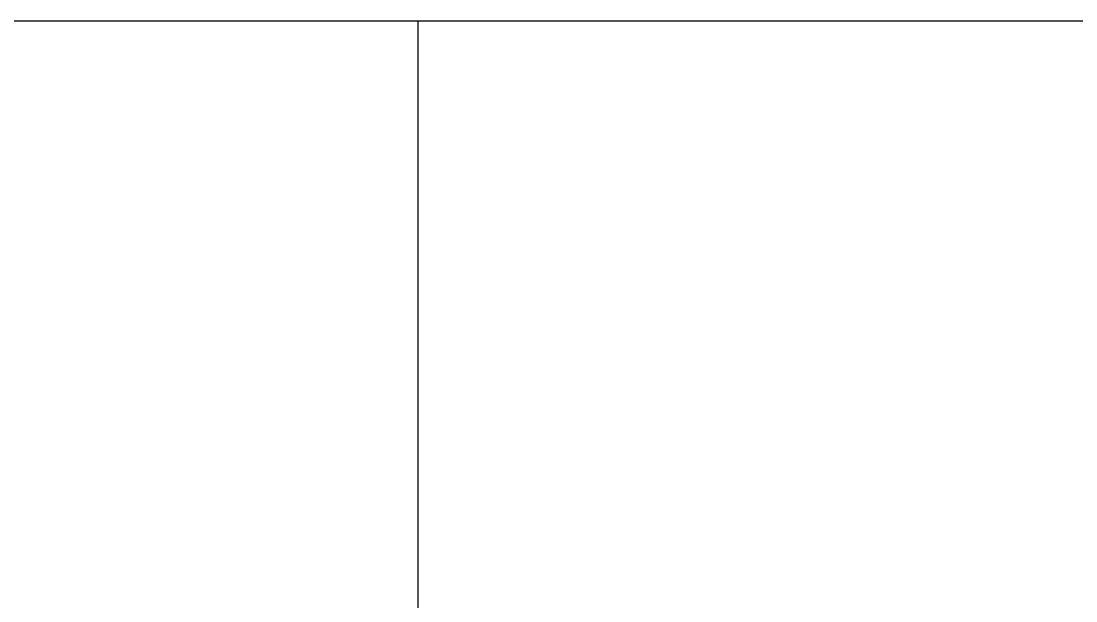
# Model space of a CAD drawing. Extents: x -178977 to 231842, y -29287 to 19916.
# Drawn here: x 39277.52 to 39295.65, y -3622.31 to -3612.35 of the extents above; entities that cross this region are included whole.
import ezdxf
from ezdxf import colors
from ezdxf.entities.mleader import LeaderData, LeaderLine
from ezdxf.math import Vec2, Vec3

# ---------------------------------------------------------------- set-up
doc = ezdxf.new("R2010")
doc.units = 0
doc.header["$LTSCALE"] = 0.25
doc.linetypes.add('DASHDOT', pattern=[25.4, 12.7, -6.35, 0, -6.35])
for name, color, linetype, lineweight in [('01-First Floor-FUR$0$LOADING', 253, 'Continuous', 5), ('01-First Floor-FUR$0$NEW Wall', 166, 'Continuous', 5), ('E-LITE-CIRC', 6, 'Continuous', 25), ('E-LITE-CLNG-CNDT', 6, 'DASHDOT', 35)]:
    doc.layers.add(name, color=color, linetype=linetype, lineweight=lineweight)
doc.styles.add('DC_SIMPLEX', font='SIMPLEX.shx', dxfattribs={"width": 0.7})

# ---------------------------------------------------------------- blocks, each defined once
blk = doc.blocks.new('*X288')
at = {"color": 0}
for p, q in [((5, 3), (5, 3)), ((5, 3), (5, 3)), ((5, 3), (5, 3)), ((5, 3), (5, 3)), ((5, 3), (5, 3)), ((5, 3), (5, 3)), ((5, 3), (5, 3)), ((5, 3), (5, 3)), ((5, 3), (5, 3)), ((5, 3), (5, 3)), ((5, 3), (5, 3)), ((5, 3), (5, 3)), ((5, 3), (5, 3)), ((5, 3), (5, 3)), ((5, 3), (5, 3)), ((5, 3), (5, 3)), ((5, 3), (5, 3)), ((5, 3), (5, 3)), ((5, 3), (5, 3)), ((5, 3), (5, 3)), ((5, 3), (5, 3)), ((5, 3), (5, 3)), ((5, 3), (5, 3)), ((5, 3), (5, 3)), ((5, 3), (5, 3)), ((5, 3), (5, 3)), ((5, 3), (5, 3)), ((5, 3), (5, 3)), ((5, 3), (5, 3)), ((5, 3), (5, 3)), ((5, 3), (5, 3)), ((5, 3), (5, 3)), ((5, 3), (5, 3)), ((5, 3), (5, 3)), ((5, 3), (5, 3)), ((5, 3), (5, 3)), ((5, 3), (5, 3)), ((5, 3), (5, 3)), ((5, 3), (5, 3)), ((5, 3), (5, 3)), ((5, 3), (5, 3)), ((5, 3), (5, 3)), ((5, 3), (5, 3)), ((5, 3), (5, 3)), ((5, 3), (5, 3)), ((5, 3), (5, 3)), ((5, 3), (5, 3)), ((5, 3), (5, 3)), ((5, 3), (5, 3)), ((5, 3), (5, 3)), ((5, 3), (5, 3)), ((5, 3), (5, 3)), ((5, 3), (5, 3)), ((5, 3), (5, 3)), ((5, 3), (5, 3)), ((5, 3), (5, 3)), ((5, 3), (5, 3)), ((5, 3), (5, 3)), ((5, 3), (5, 3)), ((5, 3), (5, 3)), ((5, 3), (5, 3)), ((5, 3), (5, 3)), ((5, 3), (5, 3)), ((5, 3), (5, 3)), ((5, 3), (5, 3)), ((5, 3), (5, 3)), ((6, 3), (5, 3)), ((5, 3), (5, 3)), ((6, 3), (5, 3)), ((5, 3), (5, 3)), ((6, 3), (5, 3)), ((5, 3), (5, 3)), ((6, 3), (5, 3)), ((5, 3), (5, 3)), ((5, 3), (5, 3)), ((5, 3), (5, 3)), ((5, 3), (5, 3)), ((5, 3), (5, 3)), ((5, 3), (5, 3)), ((5, 3), (5, 3)), ((5, 3), (5, 3)), ((5, 3), (5, 3)), ((5, 3), (5, 3)), ((5, 3), (5, 3)), ((5, 3), (5, 3)), ((5, 3), (5, 3)), ((5, 3), (5, 3)), ((5, 3), (5, 3)), ((5, 3), (5, 3)), ((5, 3), (5, 3)), ((5, 3), (5, 3)), ((5, 3), (5, 3)), ((5, 3), (5, 3)), ((5, 3), (5, 3)), ((5, 3), (5, 3)), ((5, 3), (5, 3)), ((6, 3), (6, 3)), ((6, 3), (6, 3)), ((6, 3), (6, 3)), ((6, 3), (6, 3)), ((6, 3), (6, 3)), ((6, 3), (6, 3)), ((6, 3), (6, 3)), ((6, 3), (6, 3)), ((6, 3), (6, 3)), ((6, 3), (6, 3)), ((6, 3), (6, 3)), ((6, 3), (6, 3)), ((6, 3), (6, 3)), ((6, 3), (6, 3)), ((6, 3), (6, 3)), ((6, 3), (6, 3)), ((6, 3), (6, 3)), ((6, 3), (6, 3)), ((6, 3), (6, 3)), ((6, 3), (6, 3)), ((6, 3), (6, 3)), ((6, 3), (6, 3)), ((6, 3), (6, 3)), ((6, 3), (6, 3)), ((6, 3), (6, 3)), ((6, 3), (6, 3)), ((6, 3), (6, 3)), ((6, 3), (6, 3)), ((6, 3), (6, 3)), ((6, 3), (6, 3)), ((6, 3), (6, 3)), ((6, 3), (6, 3)), ((6, 3), (6, 3)), ((6, 3), (6, 3)), ((6, 3), (6, 3)), ((6, 3), (6, 3)), ((6, 3), (6, 3)), ((6, 3), (6, 3)), ((6, 3), (6, 3)), ((6, 3), (6, 3)), ((6, 3), (6, 3)), ((6, 3), (6, 3)), ((6, 3), (6, 3)), ((6, 3), (6, 3)), ((6, 3), (6, 3)), ((6, 3), (6, 3)), ((6, 3), (6, 3)), ((6, 3), (6, 3)), ((6, 3), (6, 3)), ((6, 3), (6, 3)), ((6, 3), (6, 3)), ((6, 3), (6, 3)), ((6, 3), (6, 3)), ((6, 3), (6, 3)), ((6, 3), (6, 3)), ((6, 3), (6, 3)), ((6, 3), (6, 3)), ((6, 3), (6, 3)), ((6, 3), (6, 3)), ((6, 3), (6, 3)), ((6, 3), (6, 3)), ((6, 3), (6, 3)), ((6, 3), (6, 3)), ((6, 3), (6, 3)), ((6, 3), (6, 3)), ((6, 3), (6, 3)), ((6, 3), (6, 3)), ((6, 3), (6, 3)), ((6, 3), (6, 3)), ((6, 3), (6, 3)), ((6, 3), (6, 3)), ((6, 3), (6, 3)), ((6, 3), (6, 3)), ((6, 3), (6, 3)), ((6, 3), (6, 3)), ((6, 3), (6, 3)), ((6, 3), (6, 3)), ((6, 3), (6, 3)), ((6, 3), (6, 3)), ((6, 3), (6, 3)), ((6, 3), (6, 3)), ((6, 3), (6, 3)), ((6, 3), (6, 3)), ((6, 3), (6, 3)), ((6, 3), (6, 3)), ((6, 3), (6, 3)), ((6, 3), (6, 3)), ((6, 3), (6, 3)), ((6, 3), (6, 3)), ((6, 3), (6, 3)), ((6, 3), (6, 3)), ((6, 3), (6, 3)), ((6, 3), (6, 3)), ((6, 3), (6, 3)), ((6, 3), (6, 3)), ((6, 3), (6, 3)), ((6, 3), (6, 3)), ((6, 3), (6, 3)), ((6, 3), (6, 3)), ((6, 3), (6, 3)), ((6, 3), (6, 3)), ((6, 3), (6, 3)), ((6, 3), (6, 3)), ((6, 3), (6, 3)), ((6, 3), (6, 3)), ((6, 3), (6, 3)), ((6, 3), (6, 3)), ((6, 3), (6, 3)), ((6, 3), (6, 3)), ((6, 3), (6, 3)), ((6, 3), (6, 3)), ((6, 3), (6, 3)), ((6, 3), (6, 3)), ((6, 3), (6, 3)), ((6, 3), (6, 3)), ((6, 3), (6, 3)), ((6, 3), (6, 3)), ((6, 3), (6, 3)), ((6, 3), (6, 3)), ((6, 3), (6, 3)), ((6, 3), (6, 3)), ((6, 3), (6, 3)), ((6, 3), (6, 3)), ((6, 3), (6, 3)), ((6, 3), (6, 3)), ((6, 3), (6, 3)), ((6, 3), (6, 3)), ((6, 3), (6, 3)), ((6, 3), (6, 3)), ((6, 3), (6, 3)), ((6, 3), (6, 3)), ((6, 3), (6, 3)), ((6, 3), (6, 3)), ((6, 3), (6, 3)), ((6, 3), (6, 3)), ((6, 3), (6, 3)), ((6, 3), (6, 3)), ((6, 3), (6, 3)), ((6, 3), (6, 3)), ((6, 3), (6, 3)), ((6, 3), (6, 3)), ((6, 3), (6, 3)), ((6, 3), (6, 3)), ((6, 3), (6, 3)), ((6, 3), (6, 3)), ((6, 3), (6, 3)), ((6, 3), (6, 3)), ((6, 3), (6, 3)), ((6, 3), (6, 3)), ((6, 3), (6, 3)), ((6, 3), (6, 3)), ((6, 3), (6, 3)), ((6, 3), (6, 3)), ((6, 3), (6, 3)), ((6, 3), (6, 3)), ((6, 3), (6, 3)), ((6, 3), (6, 3)), ((6, 3), (6, 3)), ((6, 3), (6, 3)), ((6, 3), (6, 3)), ((6, 3), (6, 3)), ((6, 3), (6, 3)), ((6, 3), (6, 3)), ((6, 3), (6, 3)), ((6, 3), (6, 3)), ((6, 3), (6, 3)), ((6, 3), (6, 3)), ((6, 3), (6, 3)), ((6, 3), (6, 3)), ((6, 3), (6, 3)), ((6, 3), (6, 3)), ((6, 3), (6, 3)), ((6, 3), (6, 3)), ((6, 3), (6, 3)), ((6, 3), (6, 3)), ((6, 3), (6, 3)), ((6, 3), (6, 3)), ((6, 3), (6, 3)), ((6, 3), (6, 3)), ((6, 3), (6, 3)), ((6, 3), (6, 3)), ((6, 3), (6, 3)), ((6, 3), (6, 3)), ((6, 3), (6, 3)), ((6, 3), (6, 3)), ((6, 3), (6, 3)), ((6, 3), (6, 3)), ((6, 3), (6, 3)), ((6, 3), (6, 3)), ((6, 3), (6, 3)), ((6, 3), (6, 3)), ((6, 3), (6, 3)), ((6, 3), (6, 3)), ((6, 3), (6, 3)), ((6, 3), (6, 3)), ((6, 3), (6, 3)), ((6, 3), (6, 3)), ((6, 3), (6, 3)), ((6, 3), (6, 3)), ((6, 3), (6, 3)), ((6, 3), (6, 3)), ((6, 3), (6, 3)), ((6, 3), (6, 3)), ((6, 3), (6, 3)), ((6, 3), (5, 3)), ((6, 3), (5, 3)), ((6, 3), (5, 3)), ((6, 3), (5, 3)), ((6, 3), (5, 3)), ((6, 3), (6, 3)), ((6, 3), (6, 3)), ((6, 3), (6, 3)), ((6, 3), (6, 3)), ((6, 3), (6, 3)), ((6, 3), (6, 3)), ((6, 3), (6, 3)), ((6, 3), (6, 3)), ((6, 3), (6, 3)), ((6, 3), (6, 3)), ((6, 3), (6, 3)), ((6, 3), (6, 3)), ((6, 3), (6, 3)), ((6, 3), (6, 3)), ((6, 3), (6, 3)), ((6, 3), (6, 3)), ((6, 3), (6, 3)), ((6, 3), (6, 3)), ((6, 3), (6, 3)), ((6, 3), (6, 3)), ((6, 3), (6, 3)), ((6, 3), (6, 3)), ((6, 3), (6, 3)), ((6, 3), (6, 3)), ((6, 3), (6, 3)), ((6, 3), (6, 3)), ((6, 3), (6, 3)), ((6, 3), (6, 3)), ((6, 3), (6, 3)), ((6, 3), (6, 3)), ((6, 3), (6, 3)), ((6, 3), (6, 3)), ((6, 3), (6, 3)), ((6, 3), (6, 3)), ((6, 3), (6, 3)), ((6, 3), (6, 3)), ((6, 3), (6, 3)), ((6, 3), (6, 3)), ((6, 3), (6, 3)), ((6, 3), (6, 3)), ((6, 3), (6, 3)), ((6, 3), (6, 3)), ((6, 3), (6, 3)), ((6, 3), (6, 3)), ((6, 3), (6, 3)), ((6, 3), (6, 3)), ((6, 3), (6, 3)), ((6, 3), (6, 3)), ((6, 3), (6, 3)), ((6, 3), (6, 3)), ((6, 3), (6, 3)), ((6, 3), (6, 3)), ((6, 3), (6, 3)), ((6, 3), (6, 3)), ((6, 3), (6, 3)), ((6, 3), (6, 3)), ((6, 3), (6, 3)), ((6, 3), (6, 3)), ((6, 3), (6, 3)), ((6, 3), (6, 3)), ((6, 3), (6, 3)), ((6, 3), (6, 3)), ((6, 3), (6, 3)), ((6, 3), (6, 3)), ((6, 3), (6, 3)), ((6, 3), (6, 3)), ((6, 3), (6, 3)), ((6, 3), (6, 3)), ((6, 3), (6, 3)), ((6, 3), (6, 3)), ((6, 3), (6, 3)), ((6, 3), (6, 3)), ((6, 3), (6, 3)), ((6, 3), (6, 3)), ((6, 3), (6, 3)), ((6, 3), (6, 3)), ((6, 3), (6, 3)), ((6, 3), (6, 3)), ((6, 3), (6, 3)), ((6, 3), (6, 3)), ((6, 3), (6, 3)), ((6, 3), (6, 3)), ((6, 3), (6, 3)), ((6, 3), (6, 3)), ((6, 3), (6, 3)), ((6, 3), (6, 3)), ((6, 3), (6, 3)), ((6, 3), (6, 3)), ((6, 3), (6, 3)), ((6, 3), (6, 3)), ((6, 3), (6, 3)), ((6, 3), (6, 3)), ((6, 3), (6, 3)), ((6, 3), (6, 3)), ((6, 3), (6, 3)), ((6, 3), (6, 3)), ((6, 3), (6, 3)), ((6, 3), (6, 3)), ((6, 3), (6, 3)), ((6, 3), (6, 3)), ((6, 3), (6, 3)), ((6, 3), (6, 3)), ((6, 3), (6, 3)), ((6, 3), (6, 3)), ((6, 3), (6, 3)), ((6, 3), (6, 3)), ((6, 3), (6, 3)), ((6, 3), (6, 3)), ((6, 3), (6, 3)), ((6, 3), (6, 3)), ((6, 3), (6, 3)), ((6, 3), (6, 3)), ((6, 3), (6, 3)), ((6, 3), (6, 3)), ((6, 3), (6, 3)), ((6, 3), (6, 3)), ((6, 3), (6, 3)), ((6, 3), (6, 3)), ((6, 3), (6, 3)), ((6, 3), (6, 3)), ((6, 3), (6, 3)), ((6, 3), (6, 3)), ((6, 3), (6, 3)), ((6, 3), (6, 3)), ((6, 3), (6, 3)), ((6, 3), (6, 3)), ((6, 3), (6, 3)), ((6, 3), (6, 3)), ((6, 3), (6, 3)), ((6, 3), (6, 3)), ((6, 3), (6, 3)), ((6, 3), (6, 3)), ((6, 3), (6, 3)), ((6, 3), (6, 3)), ((6, 3), (6, 3)), ((6, 3), (6, 3)), ((6, 3), (6, 3)), ((6, 3), (6, 3)), ((6, 3), (6, 3)), ((6, 3), (6, 3)), ((6, 3), (6, 3)), ((6, 3), (6, 3)), ((6, 3), (6, 3)), ((6, 3), (6, 3)), ((6, 3), (6, 3)), ((6, 3), (6, 3)), ((6, 3), (6, 3)), ((6, 3), (6, 3)), ((6, 3), (6, 3)), ((6, 3), (6, 3)), ((6, 3), (6, 3)), ((6, 3), (6, 3)), ((6, 3), (6, 3)), ((6, 3), (6, 3)), ((6, 3), (6, 3)), ((6, 3), (6, 3)), ((6, 3), (6, 3)), ((6, 3), (6, 3)), ((6, 3), (6, 3)), ((6, 3), (6, 3)), ((6, 3), (6, 3)), ((6, 3), (6, 3)), ((6, 3), (6, 3)), ((6, 3), (6, 3)), ((6, 3), (6, 3)), ((6, 3), (6, 3)), ((6, 3), (6, 3)), ((6, 3), (6, 3)), ((6, 3), (6, 3)), ((6, 3), (6, 3)), ((6, 3), (6, 3)), ((6, 3), (6, 3)), ((6, 3), (6, 3)), ((6, 3), (6, 3)), ((6, 3), (6, 3)), ((6, 3), (6, 3)), ((6, 3), (6, 3)), ((6, 3), (6, 3)), ((6, 3), (6, 3)), ((6, 3), (6, 3)), ((6, 3), (6, 3)), ((6, 3), (6, 3)), ((6, 3), (6, 3)), ((6, 3), (6, 3)), ((6, 3), (6, 3)), ((6, 3), (6, 3)), ((6, 3), (6, 3)), ((6, 3), (6, 3)), ((6, 3), (6, 3)), ((6, 3), (6, 3)), ((6, 3), (6, 3)), ((6, 3), (6, 3)), ((6, 3), (6, 3)), ((6, 3), (6, 3)), ((6, 3), (6, 3)), ((6, 3), (6, 3)), ((6, 3), (6, 3)), ((6, 3), (6, 3)), ((6, 3), (6, 3)), ((6, 3), (6, 3)), ((6, 3), (6, 3)), ((6, 3), (6, 3)), ((6, 3), (6, 3)), ((6, 3), (6, 3)), ((6, 3), (6, 3)), ((6, 3), (6, 3)), ((6, 3), (6, 3)), ((6, 3), (6, 3)), ((6, 3), (6, 3)), ((6, 3), (6, 3)), ((6, 3), (6, 3)), ((6, 3), (6, 3)), ((6, 3), (6, 3)), ((6, 3), (6, 3)), ((6, 3), (6, 3)), ((6, 3), (6, 3)), ((6, 3), (6, 3)), ((6, 3), (6, 3)), ((6, 3), (6, 3)), ((6, 3), (6, 3)), ((6, 3), (6, 3)), ((6, 3), (6, 3)), ((6, 3), (6, 3)), ((6, 3), (6, 3)), ((6, 3), (6, 3)), ((6, 3), (6, 3)), ((6, 3), (6, 3)), ((6, 3), (6, 3)), ((6, 3), (6, 3)), ((6, 3), (6, 3)), ((6, 3), (6, 3)), ((6, 3), (6, 3)), ((6, 3), (6, 3)), ((6, 3), (6, 3)), ((6, 3), (6, 3)), ((6, 3), (6, 3)), ((6, 3), (6, 3)), ((6, 3), (6, 3)), ((6, 3), (6, 3)), ((6, 3), (6, 3)), ((6, 3), (6, 3)), ((6, 3), (6, 3)), ((6, 3), (6, 3)), ((6, 3), (6, 3)), ((6, 3), (6, 3)), ((6, 3), (6, 3)), ((6, 3), (6, 3)), ((6, 3), (6, 3)), ((6, 3), (6, 3)), ((6, 3), (6, 3)), ((6, 3), (6, 3)), ((6, 3), (6, 3)), ((6, 3), (6, 3)), ((6, 3), (6, 3)), ((6, 3), (6, 3)), ((6, 3), (6, 3)), ((6, 3), (6, 3)), ((6, 3), (6, 3)), ((6, 3), (6, 3)), ((6, 3), (6, 3)), ((6, 3), (6, 3)), ((6, 3), (6, 3)), ((6, 3), (6, 3)), ((6, 3), (6, 3)), ((6, 3), (6, 3)), ((6, 3), (6, 3)), ((6, 3), (6, 3)), ((6, 3), (6, 3)), ((6, 3), (6, 3)), ((6, 3), (6, 3)), ((6, 3), (6, 3)), ((6, 3), (6, 3)), ((6, 3), (6, 3)), ((6, 3), (6, 3)), ((6, 3), (6, 3)), ((6, 3), (6, 3)), ((6, 3), (6, 3)), ((6, 3), (6, 3)), ((6, 3), (6, 3)), ((6, 3), (6, 3)), ((6, 3), (6, 3)), ((6, 3), (6, 3)), ((6, 3), (6, 3)), ((6, 3), (6, 3)), ((6, 3), (6, 3)), ((6, 3), (6, 3)), ((6, 3), (6, 3)), ((6, 3), (6, 3)), ((6, 3), (6, 3)), ((6, 3), (6, 3)), ((6, 3), (6, 3)), ((6, 3), (6, 3)), ((6, 3), (6, 3)), ((6, 3), (6, 3)), ((6, 3), (6, 3)), ((6, 3), (6, 3)), ((6, 3), (6, 3)), ((6, 3), (6, 3)), ((6, 3), (6, 3)), ((6, 3), (6, 3)), ((6, 3), (6, 3)), ((6, 3), (6, 3)), ((6, 3), (6, 3)), ((6, 3), (6, 3)), ((6, 3), (6, 3)), ((6, 3), (6, 3)), ((6, 3), (6, 3)), ((6, 3), (6, 3)), ((6, 3), (6, 3)), ((6, 3), (6, 3)), ((6, 3), (6, 3)), ((6, 3), (6, 3)), ((6, 3), (6, 3)), ((6, 3), (6, 3)), ((6, 3), (6, 3)), ((6, 3), (6, 3)), ((6, 3), (6, 3))]:
    blk.add_line(p, q, dxfattribs=at)
blk = doc.blocks.new('*X289')
at = {"color": 0}
for p, q in [((13, 1), (13, 1)), ((13, 1), (13, 1)), ((13, 1), (13, 1)), ((13, 1), (13, 1)), ((13, 1), (13, 1)), ((13, 1), (13, 1)), ((13, 1), (13, 1)), ((13, 1), (13, 1)), ((13, 1), (13, 1)), ((13, 1), (13, 1)), ((13, 1), (13, 1)), ((13, 1), (13, 1)), ((13, 1), (13, 1)), ((13, 1), (13, 1)), ((13, 1), (13, 1)), ((13, 1), (14, 1)), ((13, 1), (14, 1)), ((13, 1), (14, 1)), ((13, 1), (13, 1)), ((13, 1), (13, 1)), ((13, 1), (13, 1)), ((13, 1), (13, 1)), ((13, 1), (13, 1)), ((13, 1), (13, 1)), ((13, 1), (13, 1)), ((13, 1), (13, 1)), ((13, 1), (13, 1)), ((13, 1), (13, 1)), ((13, 1), (13, 1)), ((13, 1), (13, 1)), ((13, 1), (13, 1)), ((13, 1), (13, 1)), ((13, 1), (13, 1)), ((13, 1), (13, 1)), ((13, 1), (13, 1)), ((13, 1), (13, 1)), ((13, 1), (13, 1)), ((13, 1), (13, 1)), ((13, 1), (13, 1)), ((13, 1), (13, 1)), ((13, 1), (13, 1)), ((13, 1), (13, 1)), ((13, 1), (13, 1)), ((13, 1), (13, 1)), ((13, 1), (13, 1)), ((13, 1), (13, 1)), ((13, 1), (13, 1)), ((13, 1), (13, 1)), ((13, 1), (13, 1)), ((13, 1), (13, 1)), ((13, 1), (13, 1)), ((13, 1), (13, 1)), ((13, 1), (13, 1)), ((13, 1), (13, 1)), ((13, 1), (13, 1)), ((13, 1), (13, 1)), ((13, 1), (13, 1)), ((13, 1), (13, 1)), ((13, 1), (13, 1)), ((13, 1), (13, 1)), ((13, 1), (13, 1)), ((13, 1), (13, 1)), ((13, 1), (13, 1)), ((13, 1), (13, 1)), ((13, 1), (13, 1)), ((13, 1), (13, 1)), ((13, 1), (13, 1)), ((13, 1), (13, 1)), ((13, 1), (13, 1)), ((13, 1), (13, 1)), ((13, 1), (13, 1)), ((13, 1), (13, 1)), ((13, 1), (13, 1)), ((13, 1), (13, 1)), ((13, 1), (13, 1)), ((13, 1), (13, 1)), ((13, 1), (13, 1)), ((13, 1), (13, 1)), ((13, 1), (13, 1)), ((13, 1), (13, 1)), ((13, 1), (13, 1)), ((13, 1), (13, 1)), ((13, 1), (13, 1)), ((13, 1), (13, 1)), ((13, 1), (13, 1)), ((13, 1), (13, 1)), ((13, 1), (13, 1)), ((13, 1), (13, 1)), ((13, 1), (13, 1)), ((13, 1), (13, 1)), ((13, 1), (13, 1)), ((13, 1), (13, 1)), ((13, 1), (13, 1)), ((13, 1), (13, 1)), ((13, 1), (13, 1)), ((13, 1), (13, 1)), ((13, 1), (13, 1)), ((13, 1), (13, 1)), ((13, 1), (13, 1)), ((13, 1), (13, 1)), ((13, 1), (13, 1)), ((13, 1), (13, 1)), ((13, 1), (13, 1)), ((13, 1), (13, 1)), ((13, 1), (13, 1)), ((13, 1), (13, 1)), ((13, 1), (13, 1)), ((13, 1), (13, 1)), ((13, 1), (13, 1)), ((13, 1), (13, 1)), ((13, 1), (13, 1)), ((13, 1), (13, 1)), ((13, 1), (13, 1)), ((13, 1), (13, 1)), ((13, 1), (13, 1)), ((13, 1), (13, 1)), ((13, 1), (13, 1)), ((13, 1), (13, 1)), ((13, 1), (13, 1)), ((13, 1), (13, 1)), ((13, 1), (13, 1)), ((13, 1), (13, 1)), ((13, 1), (13, 1)), ((13, 1), (14, 1)), ((13, 0), (13, 0)), ((13, 0), (13, 0)), ((13, 0), (13, 0)), ((13, 0), (13, 0)), ((13, 0), (13, 0)), ((13, 0), (13, 0)), ((13, 0), (13, 0)), ((13, 0), (13, 0)), ((13, 0), (13, 0)), ((13, 0), (13, 0)), ((13, 0), (13, 0)), ((13, 0), (13, 0)), ((13, 0), (13, 0)), ((13, 0), (13, 0)), ((13, 0), (13, 0)), ((13, 0), (13, 0)), ((13, 0), (13, 0)), ((13, 0), (13, 0)), ((13, 0), (13, 0)), ((13, 0), (13, 0)), ((13, 0), (13, 0)), ((13, 0), (13, 0)), ((13, 0), (13, 0)), ((13, 0), (13, 0)), ((13, 0), (13, 0)), ((13, 0), (13, 0)), ((13, 0), (13, 0)), ((13, 0), (13, 0)), ((13, 0), (13, 0)), ((13, 0), (13, 0)), ((13, 0), (13, 0)), ((13, 0), (13, 0)), ((13, 0), (13, 0)), ((13, 0), (13, 0)), ((13, 0), (13, 0)), ((13, 0), (13, 0)), ((13, 0), (13, 0)), ((13, 0), (13, 0)), ((13, 0), (13, 0)), ((13, 0), (13, 0)), ((13, 0), (13, 0)), ((13, 0), (13, 0)), ((13, 0), (13, 0)), ((13, 0), (13, 0)), ((13, 0), (13, 0)), ((13, 0), (13, 0)), ((13, 0), (13, 0)), ((13, 0), (13, 0)), ((13, 0), (14, 0)), ((13, 0), (14, 0)), ((13, 0), (13, 0)), ((13, 0), (14, 0)), ((14, 1), (14, 1)), ((14, 1), (14, 1)), ((14, 1), (14, 1)), ((14, 1), (14, 1)), ((14, 1), (14, 1)), ((14, 1), (14, 1)), ((14, 1), (14, 1)), ((14, 1), (14, 1)), ((14, 1), (14, 1)), ((14, 1), (14, 1)), ((14, 1), (14, 1)), ((14, 1), (14, 1)), ((14, 1), (14, 1)), ((14, 1), (14, 1)), ((14, 1), (14, 1)), ((14, 1), (14, 1)), ((14, 1), (14, 1)), ((14, 1), (14, 1)), ((14, 1), (14, 1)), ((14, 1), (14, 1)), ((14, 1), (14, 1)), ((14, 1), (14, 1)), ((14, 1), (14, 1)), ((14, 1), (14, 1)), ((14, 1), (14, 1)), ((14, 1), (14, 1)), ((14, 1), (14, 1)), ((14, 1), (14, 1)), ((14, 1), (14, 1)), ((14, 1), (14, 1)), ((14, 1), (14, 1)), ((14, 1), (14, 1)), ((14, 1), (14, 1)), ((14, 1), (14, 1)), ((14, 1), (14, 1)), ((14, 1), (14, 1)), ((14, 1), (14, 1)), ((14, 1), (14, 1)), ((14, 1), (14, 1)), ((14, 1), (14, 1)), ((14, 1), (14, 1)), ((14, 1), (14, 1)), ((14, 1), (14, 1)), ((14, 1), (14, 1)), ((14, 1), (14, 1)), ((14, 1), (14, 1)), ((14, 1), (14, 1)), ((14, 1), (14, 1)), ((14, 1), (14, 1)), ((14, 1), (14, 1)), ((14, 1), (14, 1)), ((14, 1), (14, 1)), ((14, 1), (14, 1)), ((14, 1), (14, 1)), ((14, 1), (14, 1)), ((14, 1), (14, 1)), ((14, 1), (14, 1)), ((14, 1), (14, 1)), ((14, 1), (14, 1)), ((14, 1), (14, 1)), ((14, 1), (14, 1)), ((14, 1), (14, 1)), ((14, 1), (14, 1)), ((14, 1), (14, 1)), ((14, 1), (14, 1)), ((14, 1), (14, 1)), ((14, 1), (14, 1)), ((14, 1), (14, 1)), ((14, 1), (14, 1)), ((14, 1), (14, 1)), ((14, 1), (14, 1)), ((14, 1), (14, 1)), ((14, 1), (14, 1)), ((14, 1), (14, 1)), ((14, 1), (14, 1)), ((14, 1), (14, 1)), ((14, 1), (14, 1)), ((14, 1), (14, 1)), ((14, 1), (14, 1)), ((14, 1), (14, 1)), ((14, 1), (14, 1)), ((14, 1), (14, 1)), ((14, 1), (14, 1)), ((14, 1), (14, 1)), ((14, 1), (14, 1)), ((14, 1), (14, 1)), ((14, 1), (14, 1)), ((14, 1), (14, 1)), ((14, 1), (14, 1)), ((14, 1), (14, 1)), ((14, 1), (14, 1)), ((14, 1), (14, 1)), ((14, 1), (14, 1)), ((14, 1), (14, 1)), ((14, 0), (14, 0)), ((14, 0), (14, 0)), ((14, 0), (14, 0)), ((14, 0), (14, 0)), ((14, 0), (14, 0)), ((14, 0), (14, 0)), ((14, 0), (14, 0)), ((14, 0), (14, 0)), ((14, 0), (14, 0)), ((14, 0), (14, 0)), ((14, 0), (14, 0)), ((14, 0), (14, 0)), ((14, 0), (14, 0)), ((14, 0), (14, 0)), ((14, 0), (14, 0)), ((14, 0), (14, 0)), ((14, 0), (14, 0)), ((14, 0), (14, 0)), ((14, 0), (14, 0)), ((14, 0), (14, 0)), ((14, 0), (14, 0)), ((14, 0), (14, 0)), ((14, 0), (14, 0)), ((14, 0), (14, 0)), ((14, 0), (14, 0)), ((14, 0), (14, 0)), ((14, 0), (14, 0)), ((14, 0), (14, 0)), ((14, 0), (14, 0)), ((14, 0), (14, 0)), ((14, 0), (14, 0)), ((14, 0), (14, 0)), ((14, 0), (14, 0)), ((14, 0), (14, 0)), ((14, 0), (14, 0)), ((14, 0), (14, 0)), ((14, 0), (14, 0)), ((14, 0), (14, 0)), ((14, 0), (14, 0)), ((14, 0), (14, 0)), ((14, 0), (14, 0)), ((14, 0), (14, 0)), ((14, 0), (14, 0)), ((14, 0), (14, 0)), ((14, 0), (14, 0)), ((14, 0), (14, 0)), ((14, 0), (14, 0)), ((14, 0), (14, 0)), ((13, 0), (13, 0)), ((13, 0), (14, 0)), ((13, 0), (13, 0)), ((13, 0), (14, 0)), ((13, 0), (13, 0)), ((13, 0), (14, 0)), ((13, 0), (13, 0)), ((13, 0), (13, 0)), ((13, 0), (13, 0)), ((13, 0), (13, 0)), ((13, 0), (14, 0)), ((13, 0), (13, 0)), ((13, 0), (14, 0)), ((13, 0), (13, 0)), ((13, 0), (14, 0)), ((13, 0), (13, 0)), ((13, 0), (14, 0)), ((13, 0), (13, 0)), ((13, 0), (14, 0)), ((13, 0), (13, 0)), ((13, 0), (14, 0)), ((13, 0), (13, 0)), ((13, 0), (14, 0)), ((13, 0), (13, 0)), ((13, 0), (13, 0)), ((13, 0), (13, 0)), ((13, 0), (14, 0)), ((13, 0), (13, 0)), ((13, 0), (14, 0)), ((13, 0), (13, 0)), ((13, 0), (14, 0)), ((13, 0), (13, 0)), ((13, 0), (14, 0)), ((13, 0), (13, 0)), ((13, 0), (13, 0)), ((13, 0), (13, 0)), ((13, 0), (13, 0)), ((13, 0), (13, 0)), ((13, 0), (13, 0)), ((13, 0), (13, 0)), ((13, 0), (13, 0)), ((13, 0), (13, 0)), ((13, 0), (13, 0)), ((13, 0), (13, 0)), ((13, 0), (13, 0)), ((13, 0), (13, 0)), ((13, 0), (13, 0)), ((13, 0), (13, 0)), ((13, 0), (13, 0)), ((13, 0), (13, 0)), ((13, 0), (13, 0)), ((13, 0), (13, 0)), ((13, 0), (13, 0)), ((13, 0), (13, 0)), ((13, 0), (13, 0)), ((13, 0), (13, 0)), ((13, 0), (13, 0)), ((13, 0), (13, 0)), ((13, 0), (13, 0)), ((13, 0), (13, 0)), ((13, 0), (13, 0)), ((13, 0), (13, 0)), ((13, 0), (13, 0)), ((13, 0), (13, 0)), ((13, -1), (13, -1)), ((13, -1), (13, -1)), ((13, -1), (13, -1)), ((13, -1), (13, -1)), ((13, -1), (13, -1)), ((13, -1), (14, -1)), ((13, -1), (13, -1)), ((14, 0), (14, 0)), ((14, 0), (14, 0)), ((14, 0), (14, 0)), ((14, 0), (14, 0)), ((14, 0), (14, 0)), ((14, 0), (14, 0)), ((14, 0), (14, 0)), ((14, 0), (14, 0)), ((14, 0), (14, 0)), ((14, 0), (14, 0)), ((14, 0), (14, 0)), ((14, 0), (14, 0)), ((14, 0), (14, 0)), ((14, 0), (14, 0)), ((14, 0), (14, 0)), ((13, 0), (14, 0)), ((14, 0), (14, 0)), ((14, 0), (14, 0)), ((14, 0), (14, 0)), ((14, 0), (14, 0)), ((14, 0), (14, 0)), ((14, 0), (14, 0)), ((14, 0), (14, 0)), ((14, 0), (14, 0)), ((14, 0), (14, 0)), ((14, 0), (14, 0)), ((14, 0), (14, 0)), ((14, 0), (14, 0)), ((14, 0), (14, 0)), ((14, 0), (14, 0)), ((14, 0), (14, 0)), ((14, 0), (14, 0)), ((14, 0), (14, 0)), ((14, 0), (14, 0)), ((14, 0), (14, 0)), ((14, 0), (14, 0)), ((14, 0), (14, 0)), ((14, 0), (14, 0)), ((14, 0), (14, 0)), ((14, 0), (14, 0)), ((14, 0), (14, 0)), ((14, 0), (14, 0)), ((14, 0), (14, 0)), ((14, 0), (14, 0)), ((14, 0), (14, 0)), ((14, 0), (14, 0)), ((14, 0), (14, 0)), ((14, 0), (14, 0)), ((14, 0), (14, 0)), ((14, 0), (14, 0)), ((14, -1), (14, -1)), ((14, -1), (14, -1)), ((14, -1), (14, -1)), ((14, -1), (14, -1)), ((14, -1), (14, -1))]:
    blk.add_line(p, q, dxfattribs=at)
blk = doc.blocks.new('01-First Floor-FUR$0$GF21018-P')
at = {"color": 0}
for p, q in [((0.240011, 0.322592), (0.240011, 0.140001)), ((0.220494, 0.293723), (0.240011, 0.293723))]:
    blk.add_line(p, q, dxfattribs=at)
for points in [[(0.240011, 0.293723), (0.240011, 0.293723), (0.240011, 0.293723), (0.240011, 0.293723), (0.240011, 0.293723), (0.240011, 0.293723), (0.240011, 0.293723), (0.240011, 0.293723), (0.240011, 0.293723), (0.240011, 0.293723), (0.240011, 0.293723), (0.240011, 0.293723), (0.240011, 0.293723), (0.240011, 0.293723), (0.240011, 0.293723), (0.240011, 0.293723), (0.240011, 0.293723), (0.240011, 0.293723), (0.240011, 0.293723), (0.240011, 0.293723), (0.240011, 0.293723), (0.240011, 0.293723), (0.240011, 0.293723), (0.240011, 0.293723), (0.240011, 0.293723), (0.240011, 0.293723), (0.240011, 0.293723), (0.240011, 0.293723), (0.240011, 0.293723), (0.240011, 0.293723), (0.240011, 0.293723), (0.240011, 0.293723), (0.240011, 0.293723), (0.240011, 0.293723), (0.240011, 0.293723), (0.240011, 0.293723), (0.240011, 0.293723), (0.240011, 0.293723), (0.240011, 0.293723), (0.240011, 0.293723), (0.240011, 0.293723), (0.240011, 0.293723), (0.240011, 0.293723), (0.240011, 0.293723), (0.240011, 0.293723), (0.240011, 0.293723), (0.240011, 0.293723), (0.240011, 0.293723), (0.240011, 0.293723), (0.240011, 0.293723), (0.240011, 0.293723), (0.240011, 0.293723), (0.240011, 0.293723), (0.240011, 0.293723), (0.240011, 0.293723), (0.240011, 0.293723), (0.240011, 0.293723), (0.240011, 0.293723), (0.240011, 0.293723), (0.240011, 0.293723), (0.240011, 0.293723), (0.240011, 0.293723), (0.240011, 0.293723), (0.240011, 0.293723), (0.240011, 0.293723), (0.240011, 0.293723), (0.240011, 0.293723), (0.240011, 0.293723), (0.240011, 0.293723), (0.240011, 0.293723), (0.240011, 0.293723), (0.240011, 0.293723), (0.240011, 0.293723), (0.240011, 0.293723), (0.240011, 0.293723), (0.240011, 0.293723), (0.240011, 0.293723), (0.240011, 0.293723), (0.240011, 0.293723), (0.240011, 0.293723), (0.240011, 0.293723), (0.240011, 0.293723), (0.240011, 0.293723), (0.240011, 0.293723), (0.240011, 0.293723), (0.240011, 0.293723), (0.240011, 0.293723), (0.240011, 0.293723), (0.240011, 0.293723), (0.240011, 0.293723), (0.240011, 0.293723), (0.240011, 0.293723), (0.240011, 0.293723), (0.240011, 0.293723), (0.240011, 0.293723), (0.240011, 0.293723), (0.240011, 0.293723), (0.240011, 0.293723), (0.240011, 0.293723), (0.240011, 0.293723), (0.240011, 0.293723), (0.240011, 0.293723), (0.240011, 0.293723), (0.240011, 0.293723), (0.240011, 0.293723), (0.240011, 0.293723), (0.240011, 0.293723), (0.240011, 0.293723), (0.240011, 0.293723), (0.240011, 0.293723), (0.240011, 0.293723), (0.240011, 0.293723), (0.240011, 0.293723), (0.240011, 0.293723), (0.240011, 0.293723), (0.240011, 0.293723), (0.240011, 0.293723), (0.240011, 0.293723), (0.240011, 0.293723), (0.240011, 0.293723), (0.240011, 0.293723), (0.240011, 0.293723), (0.240011, 0.293723), (0.240011, 0.293723), (0.240011, 0.293723), (0.240011, 0.293723), (0.240011, 0.293723), (0.240011, 0.293723), (0.240011, 0.293723), (0.240011, 0.293723), (0.240011, 0.293723), (0.240011, 0.293723), (0.240011, 0.293723), (0.240011, 0.293723), (0.240011, 0.293723), (0.240011, 0.293723), (0.240011, 0.293723), (0.240011, 0.293723), (0.240011, 0.293723), (0.240011, 0.293723), (0.240011, 0.293723), (0.240011, 0.293723), (0.240011, 0.293723), (0.240011, 0.293723), (0.240011, 0.293723), (0.240011, 0.293723), (0.240011, 0.293723), (0.240011, 0.293723), (0.240011, 0.293723), (0.240011, 0.293723), (0.240011, 0.293723), (0.240011, 0.293723), (0.240011, 0.293723), (0.240011, 0.293723), (0.240011, 0.293723), (0.240011, 0.293723), (0.240011, 0.293723), (0.240011, 0.293723), (0.240011, 0.293723), (0.240011, 0.293723), (0.240011, 0.293723), (0.240011, 0.293723), (0.240011, 0.293723), (0.240011, 0.293723), (0.240011, 0.293723), (0.240011, 0.293723), (0.240011, 0.293723), (0.240011, 0.293723), (0.240011, 0.293723), (0.240011, 0.293723), (0.240011, 0.293723), (0.240011, 0.293723), (0.240011, 0.293723), (0.240011, 0.293723), (0.240011, 0.293723), (0.240011, 0.293723), (0.240011, 0.293723), (0.240011, 0.293723), (0.240011, 0.293723), (0.240011, 0.293723), (0.240011, 0.293723), (0.240011, 0.293723), (0.240011, 0.293723), (0.240011, 0.293723), (0.240011, 0.293723), (0.240011, 0.293723), (0.240011, 0.293723), (0.240011, 0.293723), (0.240011, 0.293723), (0.240011, 0.293723), (0.240011, 0.293723), (0.240011, 0.293723), (0.240011, 0.293723), (0.240011, 0.293723), (0.240011, 0.293723), (0.240011, 0.293723), (0.240011, 0.293723), (0.240011, 0.293723), (0.240011, 0.293723), (0.240011, 0.293723), (0.240011, 0.293723), (0.240011, 0.293723), (0.240011, 0.293723), (0.240011, 0.293723), (0.240011, 0.293723), (0.240011, 0.293723), (0.240011, 0.293723), (0.240011, 0.293723), (0.240011, 0.293723), (0.240011, 0.293723), (0.240011, 0.293723), (0.240011, 0.293723), (0.240011, 0.293723), (0.240011, 0.293723), (0.240011, 0.293723), (0.240011, 0.293723), (0.240011, 0.293723), (0.240011, 0.293723), (0.240011, 0.293723), (0.240011, 0.293723), (0.240011, 0.293723), (0.240011, 0.293723), (0.240011, 0.293723), (0.240011, 0.293723), (0.240011, 0.293723), (0.240011, 0.293723), (0.240011, 0.293723), (0.240011, 0.293723), (0.240011, 0.293723), (0.240011, 0.293723), (0.240011, 0.293723), (0.240011, 0.293723), (0.240011, 0.293723), (0.240011, 0.293723), (0.240011, 0.293723), (0.240011, 0.293723), (0.240011, 0.293723), (0.240011, 0.293723), (0.240011, 0.293723), (0.240011, 0.293723), (0.240011, 0.293723), (0.240011, 0.293723), (0.240011, 0.293723), (0.240011, 0.293723), (0.240011, 0.293723), (0.240011, 0.293723), (0.240011, 0.293723), (0.240011, 0.293723), (0.240011, 0.293723), (0.240011, 0.293723), (0.240011, 0.293723), (0.240011, 0.293723), (0.240011, 0.293723), (0.240011, 0.293723), (0.240011, 0.293723), (0.240011, 0.293723), (0.240011, 0.293723), (0.240011, 0.293723), (0.240011, 0.293723), (0.240011, 0.293723), (0.240011, 0.293723), (0.240011, 0.293723), (0.240011, 0.293723), (0.240011, 0.293723), (0.240011, 0.293723), (0.240011, 0.293723), (0.240011, 0.293723), (0.240011, 0.293723), (0.240011, 0.293723), (0.240011, 0.293723), (0.240011, 0.293723), (0.240011, 0.293723), (0.240011, 0.293723), (0.240011, 0.293723), (0.240011, 0.293723), (0.240011, 0.293723), (0.240011, 0.293723)], [(0.240011, 0.293723), (0.240011, 0.293723), (0.240011, 0.293723), (0.240011, 0.293723), (0.240011, 0.293723), (0.240011, 0.293723), (0.240011, 0.293723), (0.240011, 0.293723), (0.240011, 0.293723), (0.240011, 0.293723), (0.240011, 0.293723), (0.240011, 0.293723), (0.240011, 0.293723), (0.240011, 0.293723), (0.240011, 0.293723), (0.240011, 0.293723), (0.240011, 0.293723), (0.240011, 0.293723), (0.240011, 0.293723), (0.240011, 0.293723), (0.240011, 0.293723), (0.240011, 0.293723), (0.240011, 0.293723), (0.240011, 0.293723), (0.240011, 0.293723), (0.240011, 0.293723), (0.240011, 0.293723), (0.240011, 0.293723), (0.240011, 0.293723), (0.240011, 0.293723), (0.240011, 0.293723), (0.240011, 0.293723), (0.240011, 0.293723), (0.240011, 0.293723), (0.240011, 0.293723), (0.240011, 0.293723), (0.240011, 0.293723), (0.240011, 0.293723), (0.240011, 0.293723), (0.240011, 0.293723), (0.240011, 0.293723), (0.240011, 0.293723), (0.240011, 0.293723), (0.240011, 0.293723), (0.240011, 0.293723), (0.240011, 0.293723), (0.240011, 0.293723), (0.240011, 0.293723), (0.240011, 0.293723), (0.240011, 0.293723), (0.240011, 0.293723), (0.240011, 0.293723), (0.240011, 0.293723), (0.240011, 0.293723), (0.240011, 0.293723), (0.240011, 0.293723), (0.240011, 0.293723), (0.240011, 0.293723), (0.240011, 0.293723), (0.240011, 0.293723), (0.240011, 0.293723), (0.240011, 0.293723), (0.240011, 0.293723), (0.240011, 0.293723), (0.240011, 0.293723), (0.240011, 0.293723), (0.240011, 0.293723), (0.240011, 0.293723), (0.240011, 0.293723), (0.240011, 0.293723), (0.240011, 0.293723), (0.240011, 0.293723), (0.240011, 0.293723), (0.240011, 0.293723), (0.240011, 0.293723), (0.240011, 0.293723), (0.240011, 0.293723), (0.240011, 0.293723), (0.240011, 0.293723), (0.240011, 0.293723), (0.240011, 0.293723), (0.240011, 0.293723), (0.240011, 0.293723), (0.240011, 0.293723), (0.240011, 0.293723), (0.240011, 0.293723), (0.240011, 0.293723), (0.240011, 0.293723), (0.240011, 0.293723), (0.240011, 0.293723), (0.240011, 0.293723), (0.240011, 0.293723), (0.240011, 0.293723), (0.240011, 0.293723), (0.240011, 0.293723), (0.240011, 0.293723), (0.240011, 0.293723), (0.240011, 0.293723), (0.240011, 0.293723), (0.240011, 0.293723), (0.240011, 0.293723), (0.240011, 0.293723), (0.240011, 0.293723), (0.240011, 0.293723), (0.240011, 0.293723), (0.240011, 0.293723), (0.240011, 0.293723), (0.240011, 0.293723), (0.240011, 0.293723), (0.240011, 0.293723), (0.240011, 0.293723), (0.240011, 0.293723), (0.240011, 0.293723), (0.240011, 0.293723), (0.240011, 0.293723), (0.240011, 0.293723), (0.240011, 0.293723), (0.240011, 0.293723), (0.240011, 0.293723), (0.240011, 0.293723), (0.240011, 0.293723), (0.240011, 0.293723), (0.240011, 0.293723), (0.240011, 0.293723), (0.240011, 0.293723), (0.240011, 0.293723), (0.240011, 0.293723), (0.240011, 0.293723), (0.240011, 0.293723), (0.240011, 0.293723), (0.240011, 0.293723), (0.240011, 0.293723), (0.240011, 0.293723), (0.240011, 0.293723), (0.240011, 0.293723), (0.240011, 0.293723), (0.240011, 0.293723), (0.240011, 0.293723), (0.240011, 0.293723), (0.240011, 0.293723), (0.240011, 0.293723), (0.240011, 0.293723), (0.240011, 0.293723), (0.240011, 0.293723), (0.240011, 0.293723), (0.240011, 0.293723), (0.240011, 0.293723), (0.240011, 0.293723), (0.240011, 0.293723), (0.240011, 0.293723), (0.240011, 0.293723), (0.240011, 0.293723), (0.240011, 0.293723), (0.240011, 0.293723), (0.240011, 0.293723), (0.240011, 0.293723), (0.240011, 0.293723), (0.240011, 0.293723), (0.240011, 0.293723), (0.240011, 0.293723), (0.240011, 0.293723), (0.240011, 0.293723), (0.240011, 0.293723), (0.240011, 0.293723), (0.240011, 0.293723), (0.240011, 0.293723), (0.240011, 0.293723), (0.240011, 0.293723), (0.240011, 0.293723), (0.240011, 0.293723), (0.240011, 0.293723), (0.240011, 0.293723), (0.240011, 0.293723), (0.240011, 0.293723), (0.240011, 0.293723), (0.240011, 0.293723), (0.240011, 0.293723), (0.240011, 0.293723), (0.240011, 0.293723), (0.240011, 0.293723), (0.240011, 0.293723), (0.240011, 0.293723), (0.240011, 0.293723), (0.240011, 0.293723), (0.240011, 0.293723), (0.240011, 0.293723), (0.240011, 0.293723), (0.240011, 0.293723), (0.240011, 0.293723), (0.240011, 0.293723), (0.240011, 0.293723), (0.240011, 0.293723), (0.240011, 0.293723), (0.240011, 0.293723), (0.240011, 0.293723), (0.240011, 0.293723), (0.240011, 0.293723), (0.240011, 0.293723), (0.240011, 0.293723), (0.240011, 0.293723), (0.240011, 0.293723), (0.240011, 0.293723), (0.240011, 0.293723), (0.240011, 0.293723), (0.240011, 0.293723), (0.240011, 0.293723), (0.240011, 0.293723), (0.240011, 0.293723), (0.240011, 0.293723), (0.240011, 0.293723), (0.240011, 0.293723), (0.240011, 0.293723), (0.240011, 0.293723), (0.240011, 0.293723), (0.240011, 0.293723), (0.240011, 0.293723), (0.240011, 0.293723), (0.240011, 0.293723), (0.240011, 0.293723)], [(0.240011, 0.293723), (0.240011, 0.293723), (0.240011, 0.293723), (0.240011, 0.293723), (0.240011, 0.293723), (0.240011, 0.293723), (0.240011, 0.293723), (0.240011, 0.293723), (0.240011, 0.293723), (0.240011, 0.293723), (0.240011, 0.293723), (0.240011, 0.293723), (0.240011, 0.293723), (0.240011, 0.293723), (0.240011, 0.293723), (0.240011, 0.293723), (0.240011, 0.293723), (0.240011, 0.293723), (0.240011, 0.293723), (0.240011, 0.293723), (0.240011, 0.293723), (0.240011, 0.293723), (0.240011, 0.293723), (0.240011, 0.293723), (0.240011, 0.293723), (0.240011, 0.293723), (0.240011, 0.293723), (0.240011, 0.293723), (0.240011, 0.293723), (0.240011, 0.293723), (0.240011, 0.293723), (0.240011, 0.293723), (0.240011, 0.293723), (0.240011, 0.293723), (0.240011, 0.293723), (0.240011, 0.293723), (0.240011, 0.293723), (0.240011, 0.293723), (0.240011, 0.293723), (0.240011, 0.293723), (0.240011, 0.293723), (0.240011, 0.293723), (0.240011, 0.293723), (0.240011, 0.293723), (0.240011, 0.293723), (0.240011, 0.293723), (0.240011, 0.293723), (0.240011, 0.293723), (0.240011, 0.293723), (0.240011, 0.293723), (0.240011, 0.293723), (0.240011, 0.293723), (0.240011, 0.293723), (0.240011, 0.293723), (0.240011, 0.293723), (0.240011, 0.293723), (0.240011, 0.293723), (0.240011, 0.293723), (0.240011, 0.293723), (0.240011, 0.293723), (0.240011, 0.293723), (0.240011, 0.293723), (0.240011, 0.293723), (0.240011, 0.293723), (0.240011, 0.293723), (0.240011, 0.293723), (0.240011, 0.293723), (0.240011, 0.293723), (0.240011, 0.293723), (0.240011, 0.293723), (0.240011, 0.293723), (0.240011, 0.293723), (0.240011, 0.293723), (0.240011, 0.293723), (0.240011, 0.293723), (0.240011, 0.293723), (0.240011, 0.293723), (0.240011, 0.293723), (0.240011, 0.293723), (0.240011, 0.293723), (0.240011, 0.293723), (0.240011, 0.293723), (0.240011, 0.293723), (0.240011, 0.293723), (0.240011, 0.293723), (0.240011, 0.293723), (0.240011, 0.293723), (0.240011, 0.293723), (0.240011, 0.293723), (0.240011, 0.293723), (0.240011, 0.293723), (0.240011, 0.293723), (0.240011, 0.293723), (0.240011, 0.293723), (0.240011, 0.293723), (0.240011, 0.293723), (0.240011, 0.293723), (0.240011, 0.293723), (0.240011, 0.293723), (0.240011, 0.293723), (0.240011, 0.293723), (0.240011, 0.293723), (0.240011, 0.293723), (0.240011, 0.293723), (0.240011, 0.293723), (0.240011, 0.293723), (0.240011, 0.293723), (0.240011, 0.293723), (0.240011, 0.293723), (0.240011, 0.293723), (0.240011, 0.293723), (0.240011, 0.293723), (0.240011, 0.293723), (0.240011, 0.293723), (0.240011, 0.293723), (0.240011, 0.293723), (0.240011, 0.293723), (0.240011, 0.293723), (0.240011, 0.293723), (0.240011, 0.293723), (0.240011, 0.293723), (0.240011, 0.293723), (0.240011, 0.293723), (0.240011, 0.293723), (0.240011, 0.293723), (0.240011, 0.293723), (0.240011, 0.293723), (0.240011, 0.293723), (0.240011, 0.293723), (0.240011, 0.293723), (0.240011, 0.293723), (0.240011, 0.293723), (0.240011, 0.293723), (0.240011, 0.293723), (0.240011, 0.293723), (0.240011, 0.293723), (0.240011, 0.293723), (0.240011, 0.293723), (0.240011, 0.293723), (0.240011, 0.293723), (0.240011, 0.293723), (0.240011, 0.293723), (0.240011, 0.293723), (0.240011, 0.293723), (0.240011, 0.293723), (0.240011, 0.293723), (0.240011, 0.293723), (0.240011, 0.293723), (0.240011, 0.293723), (0.240011, 0.293723), (0.240011, 0.293723), (0.240011, 0.293723), (0.240011, 0.293723), (0.240011, 0.293723), (0.240011, 0.293723), (0.240011, 0.293723), (0.240011, 0.293723), (0.240011, 0.293723), (0.240011, 0.293723), (0.240011, 0.293723), (0.240011, 0.293723), (0.240011, 0.293723), (0.240011, 0.293723), (0.240011, 0.293723), (0.240011, 0.293723), (0.240011, 0.293723), (0.240011, 0.293723), (0.240011, 0.293723), (0.240011, 0.293723), (0.240011, 0.293723), (0.240011, 0.293723), (0.240011, 0.293723), (0.240011, 0.293723), (0.240011, 0.293723), (0.240011, 0.293723), (0.240011, 0.293723), (0.240011, 0.293723), (0.240011, 0.293723), (0.240011, 0.293723), (0.240011, 0.293723), (0.240011, 0.293723), (0.240011, 0.293723), (0.240011, 0.293723), (0.240011, 0.293723), (0.240011, 0.293723), (0.240011, 0.293723), (0.240011, 0.293723), (0.240011, 0.293723), (0.240011, 0.293723), (0.240011, 0.293723), (0.240011, 0.293723), (0.240011, 0.293723), (0.240011, 0.293723), (0.240011, 0.293723), (0.240011, 0.293723), (0.240011, 0.293723), (0.240011, 0.293723), (0.240011, 0.293723), (0.240011, 0.293723), (0.240011, 0.293723), (0.240011, 0.293723), (0.240011, 0.293723), (0.240011, 0.293723), (0.240011, 0.293723), (0.240011, 0.293723), (0.240011, 0.293723), (0.240011, 0.293723), (0.240011, 0.293723), (0.240011, 0.293723), (0.240011, 0.293723), (0.240011, 0.293723), (0.240011, 0.293723), (0.240011, 0.293723), (0.240011, 0.293723)]]:
    blk.add_lwpolyline(points, close=True, dxfattribs=at)
at = {"layer": '01-First Floor-FUR$0$NEW Wall', "color": 0, "linetype": 'Continuous'}
for points in [[(0.240011, 0.293723), (0.240011, 0.293723), (0.240011, 0.293723), (0.240011, 0.293723), (0.240011, 0.293723), (0.240011, 0.293723), (0.240011, 0.293723), (0.240011, 0.293723)], [(0.240011, 0.293723), (0.240011, 0.293723), (0.240011, 0.293723), (0.240011, 0.293723), (0.240011, 0.293723), (0.240011, 0.293723), (0.240011, 0.293723)], [(0.240011, 0.293723), (0.240011, 0.293723), (0.240011, 0.293723), (0.240011, 0.293723), (0.240011, 0.293723), (0.240011, 0.293723), (0.240011, 0.293723), (0.240011, 0.293723), (0.240011, 0.293723)], [(0.240011, 0.293723), (0.240011, 0.293723), (0.240011, 0.293723), (0.240011, 0.293723), (0.240011, 0.293723), (0.240011, 0.293723), (0.240011, 0.293723), (0.240011, 0.293723), (0.240011, 0.293723), (0.240011, 0.293723)], [(0.240011, 0.293723), (0.240011, 0.293723), (0.240011, 0.293723), (0.240011, 0.293723), (0.240011, 0.293723), (0.240011, 0.293723), (0.240011, 0.293723), (0.240011, 0.293723), (0.240011, 0.293723), (0.240011, 0.293723), (0.240011, 0.293723), (0.240011, 0.293723), (0.240011, 0.293723), (0.240011, 0.293723), (0.240011, 0.293723)], [(0.240011, 0.293723), (0.240011, 0.293723), (0.240011, 0.293723), (0.240011, 0.293723), (0.240011, 0.293723), (0.240011, 0.293723), (0.240011, 0.293723), (0.240011, 0.293723), (0.240011, 0.293723), (0.240011, 0.293723)], [(0.240011, 0.293723), (0.240011, 0.293723), (0.240011, 0.293723), (0.240011, 0.293723), (0.240011, 0.293723), (0.240011, 0.293723), (0.240011, 0.293723), (0.240011, 0.293723), (0.240011, 0.293723), (0.240011, 0.293723)], [(0.240011, 0.293723), (0.240011, 0.293723), (0.240011, 0.293723), (0.240011, 0.293723), (0.240011, 0.293723), (0.240011, 0.293723), (0.240011, 0.293723), (0.240011, 0.293723), (0.240011, 0.293723), (0.240011, 0.293723)], [(0.240011, 0.293723), (0.240011, 0.293723), (0.240011, 0.293723), (0.240011, 0.293723), (0.240011, 0.293723), (0.240011, 0.293723), (0.240011, 0.293723), (0.240011, 0.293723), (0.240011, 0.293723), (0.240011, 0.293723), (0.240011, 0.293723), (0.240011, 0.293723), (0.240011, 0.293723), (0.240011, 0.293723), (0.240011, 0.293723), (0.240011, 0.293723), (0.240011, 0.293723), (0.240011, 0.293723)], [(0.240011, 0.293723), (0.240011, 0.293723), (0.240011, 0.293723), (0.240011, 0.293723), (0.240011, 0.293723), (0.240011, 0.293723), (0.240011, 0.293723), (0.240011, 0.293723), (0.240011, 0.293723), (0.240011, 0.293723), (0.240011, 0.293723), (0.240011, 0.293723)], [(0.240011, 0.293723), (0.240011, 0.293723), (0.240011, 0.293723), (0.240011, 0.293723), (0.240011, 0.293723), (0.240011, 0.293723), (0.240011, 0.293723)], [(0.240011, 0.293723), (0.240011, 0.293723), (0.240011, 0.293723), (0.240011, 0.293723), (0.240011, 0.293723), (0.240011, 0.293723), (0.240011, 0.293723), (0.240011, 0.293723), (0.240011, 0.293723), (0.240011, 0.293723), (0.240011, 0.293723), (0.240011, 0.293723), (0.240011, 0.293723), (0.240011, 0.293723), (0.240011, 0.293723), (0.240011, 0.293723), (0.240011, 0.293723), (0.240011, 0.293723), (0.240011, 0.293723), (0.240011, 0.293723), (0.240011, 0.293723), (0.240011, 0.293723), (0.240011, 0.293723), (0.240011, 0.293723), (0.240011, 0.293723), (0.240011, 0.293723), (0.240011, 0.293723), (0.240011, 0.293723), (0.240011, 0.293723), (0.240011, 0.293723), (0.240011, 0.293723), (0.240011, 0.293723), (0.240011, 0.293723), (0.240011, 0.293723), (0.240011, 0.293723), (0.240011, 0.293723), (0.240011, 0.293723), (0.240011, 0.293723), (0.240011, 0.293723), (0.240011, 0.293723), (0.240011, 0.293723), (0.240011, 0.293723), (0.240011, 0.293723), (0.240011, 0.293723), (0.240011, 0.293723), (0.240011, 0.293723), (0.240011, 0.293723), (0.240011, 0.293723), (0.240011, 0.293723), (0.240011, 0.293723), (0.240011, 0.293723), (0.240011, 0.293723), (0.240011, 0.293723), (0.240011, 0.293723), (0.240011, 0.293723), (0.240011, 0.293723), (0.240011, 0.293723), (0.240011, 0.293723), (0.240011, 0.293723), (0.240011, 0.293723), (0.240011, 0.293723), (0.240011, 0.293723), (0.240011, 0.293723), (0.240011, 0.293723), (0.240011, 0.293723), (0.240011, 0.293723), (0.240011, 0.293723), (0.240011, 0.293723), (0.240011, 0.293723), (0.240011, 0.293723), (0.240011, 0.293723), (0.240011, 0.293723), (0.240011, 0.293723), (0.240011, 0.293723), (0.240011, 0.293723), (0.240011, 0.293723), (0.240011, 0.293723), (0.240011, 0.293723), (0.240011, 0.293723), (0.240011, 0.293723), (0.240011, 0.293723), (0.240011, 0.293723), (0.240011, 0.293723), (0.240011, 0.293723), (0.240011, 0.293723), (0.240011, 0.293723), (0.240011, 0.293723), (0.240011, 0.293723), (0.240011, 0.293723), (0.240011, 0.293723), (0.240011, 0.293723), (0.240011, 0.293723), (0.240011, 0.293723), (0.240011, 0.293723), (0.240011, 0.293723), (0.240011, 0.293723), (0.240011, 0.293723), (0.240011, 0.293723), (0.240011, 0.293723), (0.240011, 0.293723), (0.240011, 0.293723), (0.240011, 0.293723), (0.240011, 0.293723), (0.240011, 0.293723), (0.240011, 0.293723), (0.240011, 0.293723), (0.240011, 0.293723), (0.240011, 0.293723), (0.240011, 0.293723), (0.240011, 0.293723), (0.240011, 0.293723)], [(0.240011, 0.293723), (0.240011, 0.293723), (0.240011, 0.293723), (0.240011, 0.293723), (0.240011, 0.293723), (0.240011, 0.293723), (0.240011, 0.293723), (0.240011, 0.293723), (0.240011, 0.293723), (0.240011, 0.293723), (0.240011, 0.293723), (0.240011, 0.293723), (0.240011, 0.293723), (0.240011, 0.293723), (0.240011, 0.293723), (0.240011, 0.293723), (0.240011, 0.293723)], [(0.240011, 0.293723), (0.240011, 0.293723), (0.240011, 0.293723), (0.240011, 0.293723), (0.240011, 0.293723), (0.240011, 0.293723), (0.240011, 0.293723), (0.240011, 0.293723), (0.240011, 0.293723), (0.240011, 0.293723), (0.240011, 0.293723), (0.240011, 0.293723), (0.240011, 0.293723), (0.240011, 0.293723), (0.240011, 0.293723), (0.240011, 0.293723), (0.240011, 0.293723), (0.240011, 0.293723), (0.240011, 0.293723), (0.240011, 0.293723), (0.240011, 0.293723), (0.240011, 0.293723), (0.240011, 0.293723), (0.240011, 0.293723), (0.240011, 0.293723), (0.240011, 0.293723), (0.240011, 0.293723), (0.240011, 0.293723), (0.240011, 0.293723), (0.240011, 0.293723), (0.240011, 0.293723), (0.240011, 0.293723), (0.240011, 0.293723), (0.240011, 0.293723), (0.240011, 0.293723), (0.240011, 0.293723), (0.240011, 0.293723), (0.240011, 0.293723), (0.240011, 0.293723), (0.240011, 0.293723), (0.240011, 0.293723), (0.240011, 0.293723), (0.240011, 0.293723), (0.240011, 0.293723), (0.240011, 0.293723), (0.240011, 0.293723), (0.240011, 0.293723), (0.240011, 0.293723), (0.240011, 0.293723), (0.240011, 0.293723), (0.240011, 0.293723), (0.240011, 0.293723), (0.240011, 0.293723), (0.240011, 0.293723), (0.240011, 0.293723), (0.240011, 0.293723), (0.240011, 0.293723), (0.240011, 0.293723), (0.240011, 0.293723), (0.240011, 0.293723), (0.240011, 0.293723), (0.240011, 0.293723), (0.240011, 0.293723), (0.240011, 0.293723), (0.240011, 0.293723), (0.240011, 0.293723), (0.240011, 0.293723), (0.240011, 0.293723), (0.240011, 0.293723), (0.240011, 0.293723), (0.240011, 0.293723), (0.240011, 0.293723), (0.240011, 0.293723), (0.240011, 0.293723), (0.240011, 0.293723), (0.240011, 0.293723), (0.240011, 0.293723), (0.240011, 0.293723), (0.240011, 0.293723), (0.240011, 0.293723), (0.240011, 0.293723), (0.240011, 0.293723), (0.240011, 0.293723), (0.240011, 0.293723), (0.240011, 0.293723), (0.240011, 0.293723), (0.240011, 0.293723), (0.240011, 0.293723), (0.240011, 0.293723)], [(0.240011, 0.293723), (0.240011, 0.293723), (0.240011, 0.293723), (0.240011, 0.293723), (0.240011, 0.293723), (0.240011, 0.293723), (0.240011, 0.293723), (0.240011, 0.293723), (0.240011, 0.293723), (0.240011, 0.293723), (0.240011, 0.293723), (0.240011, 0.293723), (0.240011, 0.293723), (0.240011, 0.293723), (0.240011, 0.293723), (0.240011, 0.293723), (0.240011, 0.293723), (0.240011, 0.293723), (0.240011, 0.293723), (0.240011, 0.293723), (0.240011, 0.293723), (0.240011, 0.293723), (0.240011, 0.293723), (0.240011, 0.293723), (0.240011, 0.293723), (0.240011, 0.293723), (0.240011, 0.293723), (0.240011, 0.293723), (0.240011, 0.293723), (0.240011, 0.293723), (0.240011, 0.293723), (0.240011, 0.293723), (0.240011, 0.293723), (0.240011, 0.293723), (0.240011, 0.293723), (0.240011, 0.293723), (0.240011, 0.293723), (0.240011, 0.293723), (0.240011, 0.293723), (0.240011, 0.293723), (0.240011, 0.293723), (0.240011, 0.293723), (0.240011, 0.293723), (0.240011, 0.293723), (0.240011, 0.293723), (0.240011, 0.293723), (0.240011, 0.293723), (0.240011, 0.293723), (0.240011, 0.293723), (0.240011, 0.293723), (0.240011, 0.293723), (0.240011, 0.293723), (0.240011, 0.293723), (0.240011, 0.293723)]]:
    blk.add_lwpolyline(points, dxfattribs=at)
at = {"color": 0}
for name, xscale, yscale, zscale in [('*X288', 8.59375e-11, 8.59375e-11, 8.59375e-11), ('*X289', 5.5e-11, 5.5e-11, 5.5e-11)]:
    blk.add_blockref(name, (0.240011, 0.293723), dxfattribs=dict(at, xscale=xscale, yscale=yscale, zscale=zscale))
blk = doc.blocks.new('01-First Floor-FUR')
at = {"layer": '01-First Floor-FUR$0$LOADING', "extrusion": (-7.77426e-06, 8.17011e-07, 1), "xscale": -1000.000000000003, "yscale": 1000.000000000004, "zscale": 1000.000000000003, "rotation": 270.0014107646746}
blk.add_blockref('01-First Floor-FUR$0$GF21018-P', (38990.623, -3852.372, -0.407), dxfattribs=at)
blk = doc.blocks.new('ARR0W')
at = {"color": 45}
blk.add_ellipse((0, 0), major_axis=(0.4, 0), ratio=0.4, dxfattribs=at)
at = {"color": 45, "ltscale": 0.5}
blk.add_solid([(-1.4, 0.16667), (-0.4, 0), (-1.4, -0.16667)], dxfattribs=at)

msp = doc.modelspace()

# ---------------------------------------------------------------- block references
at = {"layer": 'E-LITE-CLNG-CNDT'}
msp.add_blockref('01-First Floor-FUR', (0, 0), dxfattribs=at)

# ---------------------------------------------------------------- leaders
at = {"layer": 'E-LITE-CIRC'}
ml = msp.add_multileader_mtext('Standard', dxfattribs=at)
ml.set_content('{\\Fdc_el_romans|c0;\\W0.8;TO\\Fromans|c0; \\Fsimplex|c0;PP-\\Fdc_el_romans|c0;F1\\Fsimplex|c0;/M29}', color=256, style='DC_SIMPLEX')
ml.set_leader_properties()
ml.set_arrow_properties(name='ARR0W')
ml.build(insert=Vec2(0, 0))
ml.multileader.update_dxf_attribs({"dogleg_length": 200, "arrow_head_size": 140, "scale": 100})
ctx = ml.context
ctx.base_point, ctx.scale, ctx.char_height, ctx.arrow_head_size, ctx.landing_gap_size, ctx.plane_origin, ctx.plane_x_axis, ctx.plane_y_axis = Vec3(37960.093, -4119.461, 0), 100, 200, 140, 140, Vec3(49615.989, -9165.462, 0), Vec3(1, 0.000001, 0), Vec3(-0.000001, 1, 0)
notes = []
notes.append((ctx, [(0, (1, 1, 0), (37851.303, -4119.461, 0), (1, 0.000001, 0), 108.79, [(0, [(37272.35, -2439.763, 0)], 0, [])])]))
ctx.mtext.insert, ctx.mtext.text_direction, ctx.mtext.rotation, ctx.mtext.flow_direction = Vec3(38100.093, -3986.128, 0), Vec3(1, 0.000001, 0), 0.000001, 5
for ctx, leaders in notes:
    for number, flags, end, landing, length, lines in leaders:
        leader = LeaderData()
        leader.index, (leader.has_last_leader_line, leader.has_dogleg_vector, leader.attachment_direction) = number, flags
        leader.last_leader_point, leader.dogleg_vector, leader.dogleg_length = Vec3(end), Vec3(landing), length
        for number, points, colour, breaks in lines:
            line = LeaderLine()
            line.index, line.vertices, line.color, line.breaks = number, Vec3.list(points), colors.encode_raw_color(colour), breaks
            leader.lines.append(line)
        ctx.leaders.append(leader)

doc.saveas('drawing.dxf')
